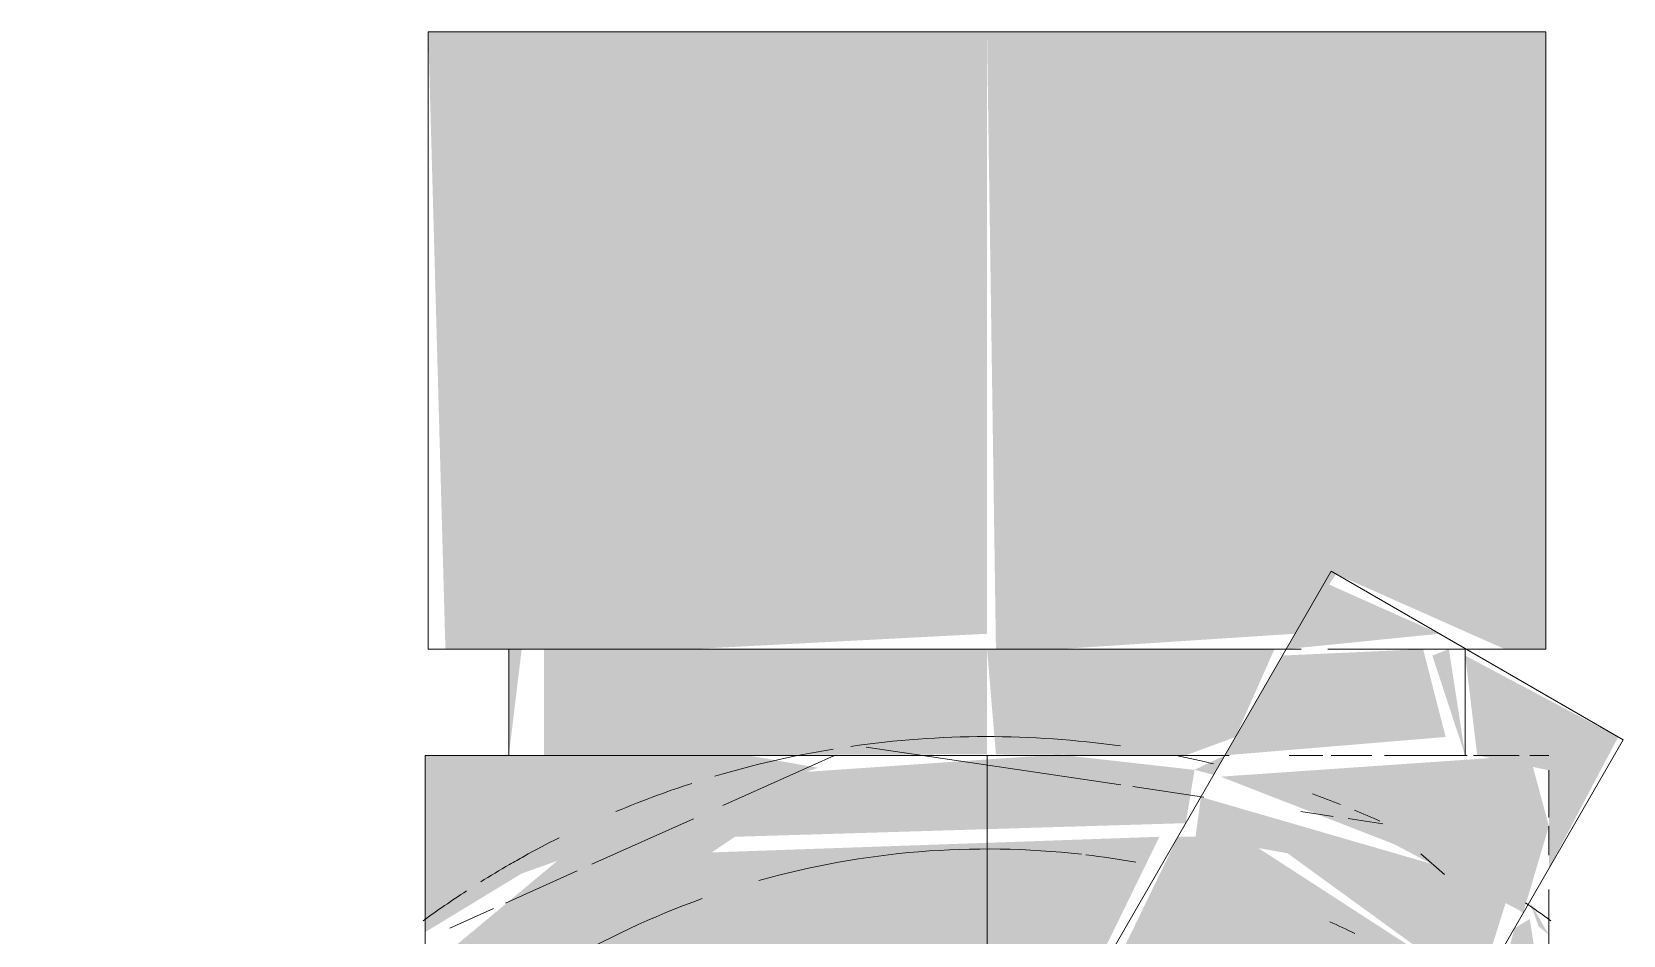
# Model space of a CAD drawing. Header units: metres. Extents: x 147 to 427, y -16 to 162.
# Drawn here: x 392.04208 to 392.08456, y 0.5202 to 0.54431 of the extents above; entities that cross this region are included whole.
import ezdxf

# ---------------------------------------------------------------- set-up
doc = ezdxf.new("R2010")
doc.units = ezdxf.units.M
doc.layers.add('P-PIPE-CNTR', color=7, linetype='Continuous', lineweight=5)
doc.layers.add('P-SANR-FIXT', color=7, linetype='Continuous', lineweight=5)

# ---------------------------------------------------------------- blocks, each defined once
blk = doc.blocks.new('UT_Ducha higiênica - UT_Ducha higiênica-V226-HH')
at = {"layer": 'P-SANR-FIXT', "true_color": 0xf4f4f4, "transparency": 33554598}
for points in [[(-161.1259356145022, 0.5278352926008749), (-161.1180246291447, 0.5282461176670172), (-161.1180246291447, 0.5443149403281857), (-161.1329417261904, 0.5443149403281857), (-161.1324837834932, 0.5278352926008749), (-161.1270507638879, 0.5278352926008749)], [(-161.116123505511, 0.5278352926008749), (-161.1097996292751, 0.5282461176670172), (-161.1087040160213, 0.5298371079246577), (-161.1041998112413, 0.5278352926008749), (-161.103107532099, 0.5278352926008749), (-161.103107532099, 0.5443149403281857), (-161.1180246291447, 0.5443149403281857), (-161.1177870643015, 0.5278352926008749)], [(-161.1100368192376, 0.5278352926008749), (-161.1059483400606, 0.5282461176669393), (-161.1090108450772, 0.5296123319740271), (-161.1097996292751, 0.5282461176670172)], [(-161.1127189321571, 0.5249999999999857), (-161.1113906195327, 0.5254904417064281), (-161.1103529185611, 0.5278352926008749), (-161.1180246291447, 0.5278352926008749), (-161.1177870643015, 0.5250235267603283), (-161.1134238176033, 0.5249999999999857)], [(-161.1030246291447, 0.5219807621140415), (-161.1011753692876, 0.5254904417062245), (-161.1052597469751, 0.527663774815545), (-161.1049396926545, 0.5249999999999857), (-161.1030246291447, 0.5246007859195182), (-161.1030246291447, 0.5222215163347593)], [(-161.1330246291447, 0.5202800476100429), (-161.1304471355417, 0.5218451055090382), (-161.1225376965163, 0.5246676308822935), (-161.1244070702296, 0.5249999999999857), (-161.1330246291447, 0.5249999999999857), (-161.1330246291447, 0.5207196638060788)], [(-161.1037163087343, 0.5207827379223158), (-161.1030246291447, 0.5231110522543291), (-161.1035357417504, 0.5249999999999857), (-161.1117903047192, 0.5244302167617362), (-161.1071585859638, 0.522629360518699), (-161.1038079232434, 0.5208593373728139)], [(-161.104922140155, 0.5186941766362578), (-161.1041523653311, 0.5211473275056338), (-161.1059483400606, 0.5220404889560236), (-161.1123153091145, 0.5238888323695029), (-161.112458567855, 0.5228253563910695), (-161.1100019893131, 0.5223849030854569), (-161.1049396926545, 0.5187069292735912)], [(-161.1081742308349, 0.5130613903477649), (-161.1053333211269, 0.5189929170990271), (-161.1112457826272, 0.5228253563910695), (-161.1129293072569, 0.5228253563910695), (-161.116123505511, 0.5162497123253978), (-161.1117746291447, 0.5151178462871823), (-161.108194552353, 0.5130769835970073)]]:
    blk.add_hatch(color=7, dxfattribs=at).paths.add_polyline_path(points)
h = blk.add_hatch(color=7, dxfattribs=at)
h.paths.add_polyline_path([(-161.1285726096214, 0.5249999999999857), (-161.1180246291447, 0.525025940476197), (-161.1180246291447, 0.5278352926008749), (-161.1298548244577, 0.5278352926008749), (-161.1298548244577, 0.5249999999999857), (-161.1286312308625, 0.5249999999999857)])
h.paths.add_polyline_path([(-161.1307895113144, 0.5249999999999857), (-161.1304471355417, 0.5278352926008749), (-161.1307895113144, 0.5278352926008749)])
h = blk.add_hatch(color=7, dxfattribs=at)
h.paths.add_polyline_path([(-161.1116737761839, 0.5249999999999857), (-161.1057811425121, 0.5254904417064281), (-161.1063843695258, 0.5278352926008749), (-161.1101358450771, 0.527663774815545), (-161.1116630240362, 0.5250186232661109)])
h.paths.add_polyline_path([(-161.1052597469751, 0.5249999999999857), (-161.1056946997876, 0.5278352926008749), (-161.1061378910186, 0.527663774815545), (-161.1054214267315, 0.5254904417064281)])
h = blk.add_hatch(color=7, dxfattribs=at)
h.paths.add_polyline_path([(-161.1435246291447, 0.4999999999999957), (-161.1430043081652, 0.5005155857473467), (-161.1433536834673, 0.500526116697005)])
h.paths.add_polyline_path([(-161.1420246291447, 0.4999999999999957), (-161.1417008757785, 0.5019999999999996), (-161.1427231311382, 0.5014683261297063), (-161.1430852893165, 0.4999999999999957), (-161.142196561425, 0.4999999999999957)])
h.paths.add_polyline_path([(-161.1330246291447, 0.5173155541899396), (-161.1247553283204, 0.5228253563910695), (-161.1127189321571, 0.5231897367526289), (-161.1124843955091, 0.5246124212875793), (-161.116123505511, 0.5250213545524908), (-161.1241601250143, 0.5244673179367165), (-161.1270971410657, 0.5235917529036938), (-161.1288836667377, 0.5226933738929282), (-161.1330246291447, 0.5192416912311069), (-161.1330246291447, 0.5176948307375908)])
h.paths.add_polyline_path([(-161.1030246291447, 0.5173155541899439), (-161.1035357417504, 0.5206317647644403), (-161.103948115089, 0.5203812375383957), (-161.1044630305437, 0.5183606139785822), (-161.1031207256136, 0.5173853723614005)])
h = blk.add_hatch(color=7, dxfattribs=at)
h.paths.add_polyline_path([(-161.1030246291447, 0.5202044203937389), (-161.1035357417504, 0.5210954891125922), (-161.1033037784413, 0.5204378188252323), (-161.1030845173572, 0.5202544932938614)])
h.paths.add_polyline_path([(-161.1119747815347, 0.5244786434390394), (-161.1116737761839, 0.5249999999999857), (-161.1124843955091, 0.5246124212875793)])
h = blk.add_hatch(color=7, dxfattribs=at)
h.paths.add_polyline_path([(-161.1402008757782, 0.4999999999999957), (-161.1344905361901, 0.5002589616999757), (-161.1345246291447, 0.5019999999999996), (-161.1415636036094, 0.5014188907002866), (-161.1417008757785, 0.4999999999999957)])
h.paths.add_polyline_path([(-161.1330246291447, 0.5065345061048029), (-161.1310150102015, 0.5099429394195802), (-161.1279170649412, 0.5130291338498177), (-161.1245591352495, 0.515000000000001), (-161.1207186268553, 0.5161453284728974), (-161.116123505511, 0.517292842725322), (-161.1134238176033, 0.5228253563910695), (-161.1260472689764, 0.5223849030854569), (-161.1330246291447, 0.5173155541899396), (-161.1330246291447, 0.5067534605253143)])
h.paths.add_polyline_path([(-161.1030246291447, 0.5065345061048029), (-161.1035466585245, 0.5176948307352345), (-161.1050538195562, 0.5184661012230402), (-161.1080816897251, 0.512990381056767), (-161.1050226152484, 0.509927779207859), (-161.1031834532532, 0.5069179414214795)])
at = {"layer": 'P-SANR-FIXT'}
for p, q in [((-161.1329417261904, 0.5443149403281857), (-161.1329417261904, 0.5278352926008749)), ((-161.1329417261904, 0.5443149403281874), (-161.1180246291447, 0.5443149403281874)), ((-161.1180246291447, 0.5443149403281874), (-161.103107532099, 0.5443149403281874)), ((-161.103107532099, 0.5278352926008749), (-161.103107532099, 0.5443149403281857)), ((-161.1088368069715, 0.5299137748155099), (-161.1222834056149, 0.506623582775598)), ((-161.1010425783374, 0.5254137748156095), (-161.1088368069715, 0.5299137748155305)), ((-161.1329417261904, 0.5278352926008756), (-161.1180246291447, 0.5278352926008756)), ((-161.1307895113144, 0.5278352926008749), (-161.1307895113144, 0.5249999999999857)), ((-161.1180246291447, 0.5278352926008756), (-161.1096391467832, 0.5278352926008756)), ((-161.1041869428137, 0.5278352926008756), (-161.103107532099, 0.5278352926008756)), ((-161.1124843955091, 0.505595966142876), (-161.1010425783374, 0.5254137748155759)), ((-161.1330246291447, 0.5249999999999857), (-161.1330246291447, 0.5018589107967003)), ((-161.1180246291447, 0.52499999999999), (-161.1330246291448, 0.52499999999999)), ((-161.111561037984, 0.52499999999999), (-161.1180246291447, 0.52499999999999)), ((-161.1030246291447, 0.4999999999999957), (-161.1030246291447, 0.521420596919532))]:
    blk.add_line(p, q, dxfattribs=at)
at = {"layer": 'P-SANR-FIXT', "color": 253, "true_color": 0x9e9e9e}
for p, q in [((-161.1329417261904, 0.5443149403281874), (-161.1180246291447, 0.5443149403281874)), ((-161.1180246291447, 0.5443149403281874), (-161.1074766486681, 0.5443149403281874)), ((-161.1074766486681, 0.5443149403281874), (-161.103107532099, 0.5443149403281874)), ((-161.1021840166938, 0.5260727845578949), (-161.1088368069715, 0.5299137748155305)), ((-161.1329417261904, 0.5278352926008756), (-161.131839186574, 0.5278352926008756)), ((-161.1307892166794, 0.5278352926008756), (-161.1306757029074, 0.5278352926008756)), ((-161.1304349372287, 0.5278352926008756), (-161.1180246291447, 0.5278352926008756)), ((-161.1180246291447, 0.5278352926008756), (-161.1101224074152, 0.5278352926008756)), ((-161.1089243583846, 0.5278352926008756), (-161.1074766486681, 0.5278352926008756)), ((-161.1073043928168, 0.5278352926008756), (-161.1053354117743, 0.5278352926008756)), ((-161.1052851688684, 0.5278352926008756), (-161.1041869428137, 0.5278352926008756)), ((-161.1052597469751, 0.5249999999999857), (-161.1052597469751, 0.5278352926008749)), ((-161.1041869428137, 0.5278352926008756), (-161.103107532099, 0.5278352926008756)), ((-161.1010425783374, 0.5254137748155921), (-161.1021840166938, 0.5260727845578949)), ((-161.1144486569134, 0.5242109971528516), (-161.1212470486195, 0.5252203102625029)), ((-161.1325135165391, 0.52499999999999), (-161.1330246291448, 0.52499999999999)), ((-161.1304373218733, 0.52499999999999), (-161.1325135165391, 0.52499999999999)), ((-161.1290793413799, 0.52499999999999), (-161.1307895113144, 0.52499999999999)), ((-161.1303545585019, 0.52499999999999), (-161.1307895113144, 0.52499999999999)), ((-161.1219307316242, 0.52499999999999), (-161.1286919620983, 0.52499999999999)), ((-161.122093887683, 0.5249999999999857), (-161.125080052, 0.5236593743636541)), ((-161.1180246291447, 0.52499999999999), (-161.1213284237587, 0.52499999999999)), ((-161.1147208345307, 0.52499999999999), (-161.1180246291447, 0.52499999999999)), ((-161.1116421880599, 0.52499999999999), (-161.1141185266653, 0.52499999999999)), ((-161.1090580993778, 0.52499999999999), (-161.1099619318391, 0.52499999999999)), ((-161.1077967040102, 0.52499999999999), (-161.1087842739287, 0.52499999999999)), ((-161.1052040325033, 0.52499999999999), (-161.1074180274269, 0.52499999999999)), ((-161.1038194437309, 0.52499999999999), (-161.105034248088, 0.52499999999999)), ((-161.1030246291447, 0.52499999999999), (-161.1035357417504, 0.52499999999999)), ((-161.1030246291447, 0.5233362470273288), (-161.1030246291447, 0.5246007859195182)), ((-161.1122334096819, 0.5238821137685911), (-161.1141327439617, 0.5241640956065082)), ((-161.1258627900716, 0.5233079674704536), (-161.1285723841624, 0.5220915068485132)), ((-161.1030246291447, 0.5223390793033441), (-161.1030246291447, 0.5231110522543985)), ((-161.1289690225126, 0.5219134377658365), (-161.1308800130735, 0.5210555067665074)), ((-161.1312019105792, 0.5209109922647338), (-161.1323661290706, 0.5203883213765338))]:
    blk.add_line(p, q, dxfattribs=at)
at = {"layer": 'P-SANR-FIXT', "color": 254, "true_color": 0xd5d5d5}
for p, q in [((-161.1318062297897, 0.5278352926008756), (-161.131106746135, 0.5278352926008756)), ((-161.1307892166794, 0.5278352926008756), (-161.1306757029074, 0.5278352926008756)), ((-161.1304349372287, 0.5278352926008756), (-161.1298178425162, 0.5278352926008756)), ((-161.130427742042, 0.5278352926008756), (-161.1292105590169, 0.5278352926008756)), ((-161.1294301221828, 0.5278352926008756), (-161.1209279604172, 0.5278352926008756)), ((-161.1285726096214, 0.5278352926008756), (-161.1209348104109, 0.5278352926008756)), ((-161.1205192316435, 0.5278352926008756), (-161.1180246291447, 0.5278352926008756)), ((-161.1205149341177, 0.5278352926008756), (-161.1180246291447, 0.5278352926008756)), ((-161.1180246291447, 0.5278352926008756), (-161.1155343241718, 0.5278352926008756)), ((-161.1180246291447, 0.5278352926008756), (-161.115530026646, 0.5278352926008756)), ((-161.1153807102459, 0.5278352926008756), (-161.1131397202223, 0.5278352926008756)), ((-161.1153755567578, 0.5278352926008756), (-161.1131056835045, 0.5278352926008756)), ((-161.1128514601832, 0.5278352926008756), (-161.1101224074152, 0.5278352926008756)), ((-161.1128106971774, 0.5278352926008756), (-161.1099594152091, 0.5278352926008756)), ((-161.108046544964, 0.5278352926008756), (-161.1066191361067, 0.5278352926008756)), ((-161.1065109494165, 0.5278352926008756), (-161.1056143210608, 0.5278352926008756)), ((-161.1054829294703, 0.5278352926008756), (-161.1052600416101, 0.5278352926008756)), ((-161.1291401702884, 0.52499999999999), (-161.1302482251278, 0.52499999999999)), ((-161.1290793413799, 0.52499999999999), (-161.1302076233717, 0.52499999999999)), ((-161.1219307316242, 0.52499999999999), (-161.1286919620983, 0.52499999999999)), ((-161.1219069148213, 0.52499999999999), (-161.1286312308625, 0.52499999999999)), ((-161.1180246291447, 0.52499999999999), (-161.1213388906314, 0.52499999999999)), ((-161.1180246291447, 0.52499999999999), (-161.1213284237587, 0.52499999999999)), ((-161.1147208345307, 0.52499999999999), (-161.1180246291447, 0.52499999999999)), ((-161.1147103676581, 0.52499999999999), (-161.1180246291447, 0.52499999999999)), ((-161.1115985718066, 0.52499999999999), (-161.1141423434682, 0.52499999999999)), ((-161.1116421880599, 0.52499999999999), (-161.1141185266653, 0.52499999999999)), ((-161.1091212294706, 0.52499999999999), (-161.1099403398194, 0.52499999999999)), ((-161.1077492920371, 0.52499999999999), (-161.1088412699494, 0.52499999999999)), ((-161.1052597469751, 0.52499999999999), (-161.1063292352133, 0.52499999999999)), ((-161.1038194437309, 0.52499999999999), (-161.105034248088, 0.52499999999999)), ((-161.1030246291447, 0.52499999999999), (-161.1035357417504, 0.52499999999999)), ((-161.1087817441088, 0.5233696673748445), (-161.1096449975162, 0.5234978290075846)), ((-161.1074549987783, 0.5231726941033458), (-161.1083855397156, 0.5233108454791051)), ((-161.1058079376023, 0.5218159862879078), (-161.1064434637335, 0.5223697426917707))]:
    blk.add_line(p, q, dxfattribs=at)
at = {"layer": 'P-SANR-FIXT', "color": 254, "true_color": 0xe9e9e9}
for p, q in [((-161.1079477343953, 0.5278352926008756), (-161.1074766486681, 0.5278352926008756)), ((-161.1074110175161, 0.5278352926008756), (-161.1066191361067, 0.5278352926008756)), ((-161.1068386992726, 0.5278352926008756), (-161.1056215162475, 0.5278352926008756)), ((-161.1062314157733, 0.5278352926008756), (-161.1056143210608, 0.5278352926008756)), ((-161.1054829294703, 0.5278352926008756), (-161.1052600416101, 0.5278352926008756)), ((-161.1052851688684, 0.5278352926008756), (-161.1042430284997, 0.5278352926008756)), ((-161.1302076233717, 0.52499999999999), (-161.1303545585019, 0.52499999999999)), ((-161.1090580993778, 0.52499999999999), (-161.1099619318391, 0.52499999999999)), ((-161.1091212294706, 0.52499999999999), (-161.1099403398194, 0.52499999999999)), ((-161.1077492920371, 0.52499999999999), (-161.1088412699493, 0.52499999999999)), ((-161.1077967040102, 0.52499999999999), (-161.1087842739287, 0.52499999999999)), ((-161.1056119364162, 0.52499999999999), (-161.1063292684927, 0.52499999999999)), ((-161.1056946997876, 0.52499999999999), (-161.1063292352133, 0.52499999999999))]:
    blk.add_line(p, q, dxfattribs=at)
at = {"layer": 'P-SANR-FIXT', "color": 254, "true_color": 0xd5d5d5}
for radius, start, end in [(0.02549999999998686, 99.27610692923444, 106.5654609701274), (0.0254999999999811, 81.96162162878358, 98.20484370553532), (0.0255000000000016, 76.2954882454177, 78.57793218799385), (0.02549999999999605, 110.1818010224363, 112.8644198436333), (0.02549999999999167, 116.6149804474617, 119.0033252634134), (0.02249999999999451, 83.56880434488619, 105.6997852748545), (0.02249999999999451, 83.56880434488619, 105.6997852748545), (0.02249999999998709, 79.84226195824766, 83.26895835816626), (0.02249999999998709, 79.84226195824766, 83.26895835816626), (0.02549999999998164, 119.9966345552086, 122.0088767462783), (0.02549999999997789, 123.0250047836468, 126.1711379301524), (0.02250000000000453, 109.7651509531789, 131.2080249138217), (0.02250000000000453, 109.7651509531789, 131.2080249138217), (0.02549999999998028, 53.82886206985065, 55.68339004343996)]:
    blk.add_arc((-161.1180246291447, 0.5), radius, start, end, dxfattribs=at)
at = {"layer": 'P-SANR-FIXT', "color": 253, "true_color": 0x9e9e9e}
blk.add_arc((-161.1180246291447, 0.5), 0.02550000000000222, 108.0000000000322, 110.1818010224318, dxfattribs=at)
at = {"layer": 'P-SANR-FIXT', "color": 254, "true_color": 0xe9e9e9}
for radius, start, end in [(0.02549999999999013, 68.27621743488453, 70.07721669651498), (0.02549999999998931, 65.72334046134972, 67.37879692551054), (0.02550000000001108, 119.0033252633949, 119.9966345551799), (0.02249999999996471, 64.13764515286489, 66.00758055490343), (0.02249999999996471, 64.13764515286489, 66.00758055490343)]:
    blk.add_arc((-161.1180246291447, 0.5), radius, start, end, dxfattribs=at)

msp = doc.modelspace()

# ---------------------------------------------------------------- linework, layer by layer
at = {"layer": 'P-PIPE-CNTR'}
msp.add_line((392.0675752783338, 0.4749999999999712), (392.0675752783338, 0.5249999999999712), dxfattribs=at)

# ---------------------------------------------------------------- block references
at = {"layer": 'P-SANR-FIXT', "color": 252, "true_color": 0x898989}
msp.add_blockref('UT_Ducha higiênica - UT_Ducha higiênica-V226-HH', (553.1855999074785, 0), dxfattribs=at)

doc.saveas('drawing.dxf')
